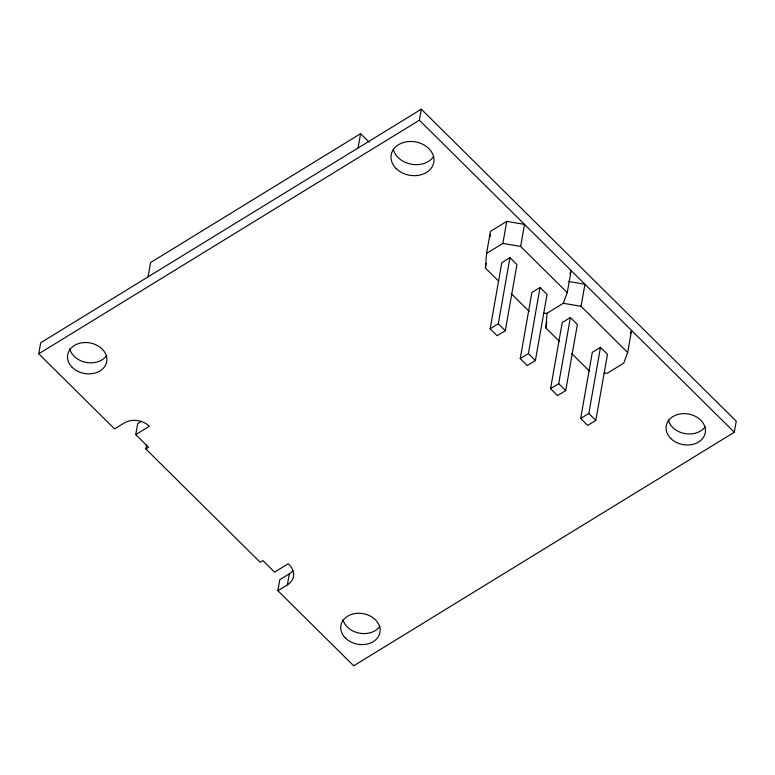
<?xml version="1.0" encoding="UTF-8"?>
<svg xmlns="http://www.w3.org/2000/svg" width="775" height="775" viewBox="0 0 775 775"><rect width="100%" height="100%" fill="white"/><g stroke="black" fill="none" stroke-linecap="round" stroke-linejoin="round"><path stroke-width="1.16" d="M498.286 280.802L485.412 268.053L486.555 253.425L490.449 231.376L506.753 221.369L524.52 224.392L520.635 246.431L567.252 292.621L563.289 303.277L546.985 313.294L543.537 313.255M490.003 237.005L490.178 234.757M559.569 341.523L545.833 327.912L546.985 313.294M277.867 590.695L287.389 584.854A18.096 14.183 10 0 0 288.145 563.793L274.553 572.144L262.89 560.587L260.168 562.253L145.865 448.987L148.577 447.32L135.751 434.61L149.343 426.269A18.019 14.124 10 0 0 124.087 423.053L114.564 428.895L38.75 353.768L40.697 342.744L421.309 109.188L736.25 421.232L734.303 432.256L353.691 665.812L277.867 590.695L279.814 579.671L289.327 573.829A18.096 14.183 10 0 0 292.621 571.088M148.064 276.859L150.592 262.531L360.598 133.668L369.181 142.164M135.751 434.61L137.688 423.586L141.573 421.203M145.865 448.987L146.64 444.579M358.079 147.996L360.598 133.668M287.389 584.854L289.327 573.829M38.75 353.768L419.372 120.212L421.309 109.188M485.412 268.053L486.225 263.413M486.555 253.425L502.868 243.418L506.753 221.369M490.139 328.803L501.803 262.667L509.96 257.668L516.954 264.604L505.29 330.731L497.133 335.73L490.139 328.803L498.296 323.795L509.96 257.668M520.238 358.622L531.892 292.495L540.049 287.486L547.053 294.423L535.389 360.549L527.232 365.548L520.238 358.622L528.395 353.613L540.049 287.486M545.833 327.912L546.859 322.119M567.252 292.621L571.136 270.582L569.954 273.778M550.56 388.662L562.224 322.536L570.381 317.537L577.375 324.473L565.721 390.6L557.564 395.599L550.56 388.662L558.717 383.664L570.381 317.537M603.958 373.124L607.406 373.162L623.72 363.146L627.673 352.489L581.056 306.299L584.941 284.26L568.366 281.441M580.659 418.49L592.313 352.354L600.47 347.355L607.474 354.291L595.81 420.418L587.653 425.417L580.659 418.49L588.816 413.482L600.47 347.355M627.673 352.489L631.557 330.45L630.375 333.647M502.868 243.418L520.635 246.431M563.289 303.277L581.056 306.299M419.372 120.212L734.303 432.256M511.161 293.56L529.18 311.424M571.582 353.429L589.61 371.293M498.296 323.795L505.29 330.731M528.395 353.613L535.389 360.549M558.717 383.664L565.721 390.6M588.816 413.482L595.81 420.418M433.622 156.54A21.622 16.943 10 0 1 411.409 164.232A21.622 16.943 10 0 1 393.322 149.294M106.708 355.415A19.821 15.529 10 0 1 86.354 362.458A19.821 15.529 10 0 1 69.769 348.769M705.26 426.521A19.821 15.529 10 0 1 684.897 433.574A19.821 15.529 10 0 1 668.321 419.876M379.953 626.142A19.821 15.529 10 0 1 359.59 633.194A19.821 15.529 10 0 1 343.005 619.496M396.19 168.592A21.622 16.943 10 0 0 432.779 165.588A21.622 16.943 10 0 0 408.532 141.563A21.622 16.943 10 0 0 396.19 168.592M72.24 367.379A19.821 15.529 10 0 0 105.778 364.628A19.821 15.529 10 0 0 83.555 342.608A19.821 15.529 10 0 0 72.24 367.379M670.782 438.485A19.821 15.529 10 0 0 704.33 435.734A19.821 15.529 10 0 0 682.107 413.714A19.821 15.529 10 0 0 670.782 438.485M345.476 638.106A19.821 15.529 10 0 0 379.014 635.355A19.821 15.529 10 0 0 356.791 613.335A19.821 15.529 10 0 0 345.476 638.106"/></g></svg>
